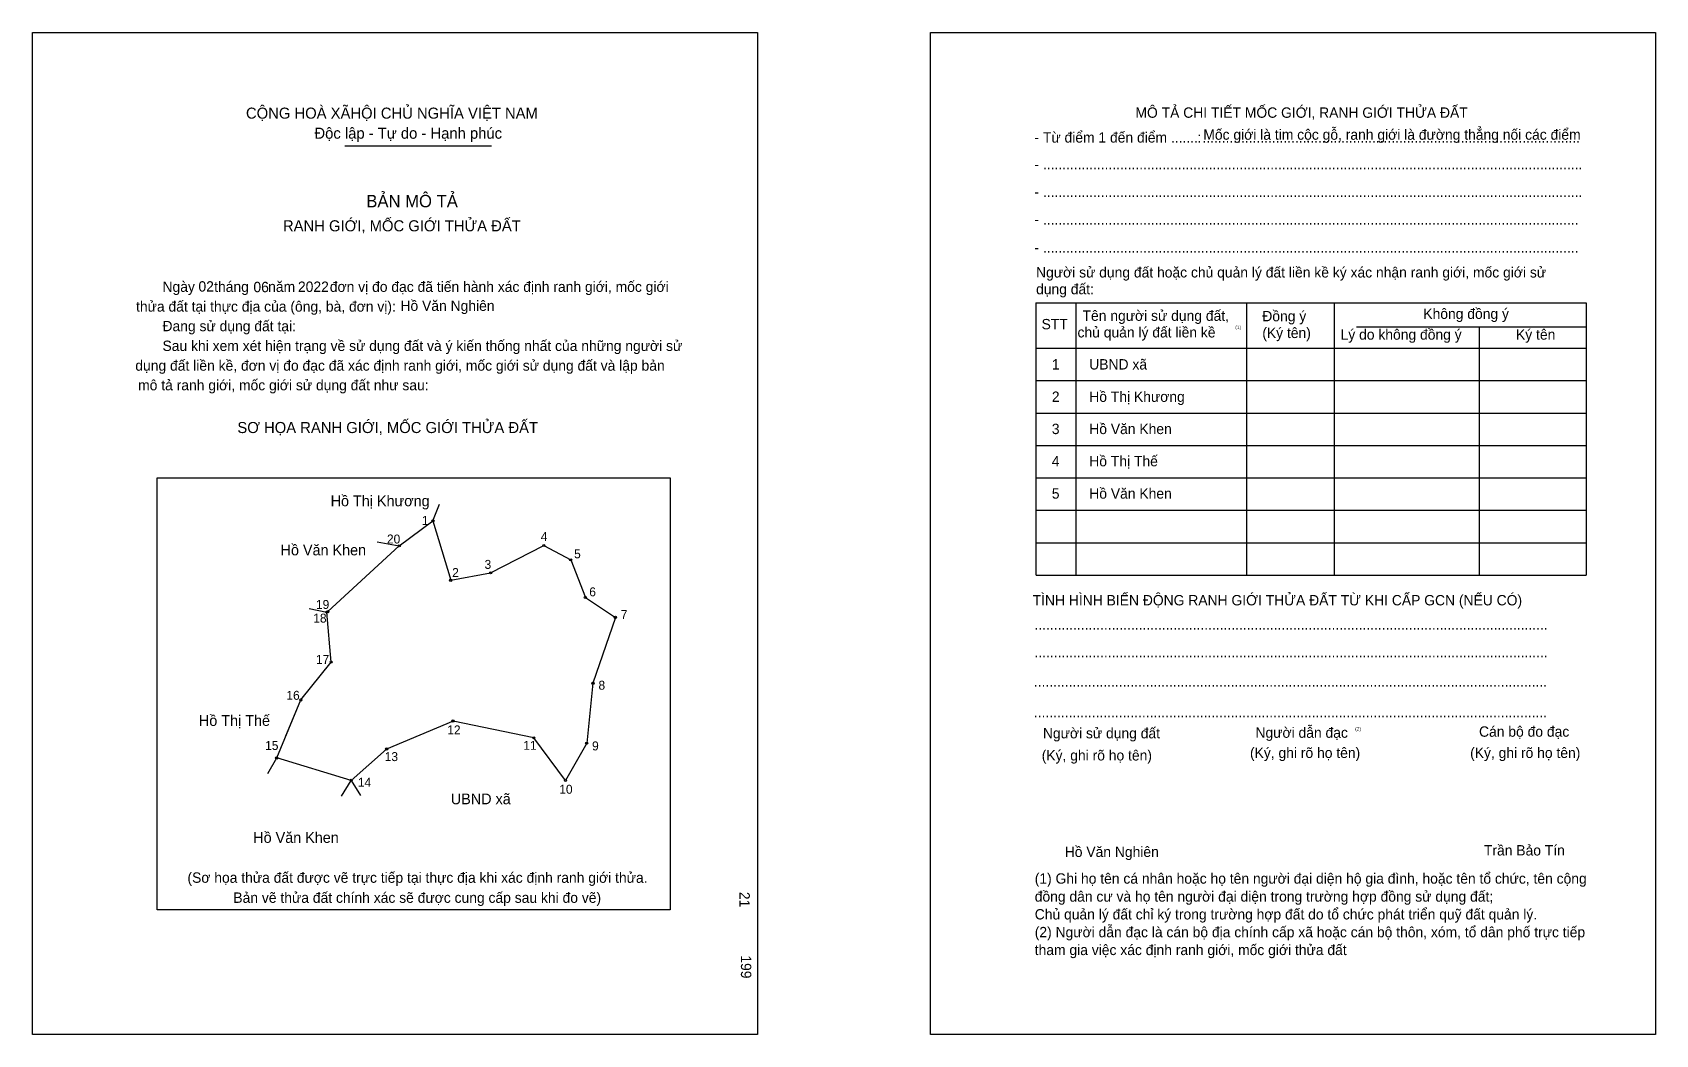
# Model space of a CAD drawing. Extents: x 547077 to 548170, y 1825804 to 1826479.
import ezdxf

# ---------------------------------------------------------------- set-up
doc = ezdxf.new("R2010")
doc.units = 0
for name, color, linetype in [('bmtKhungInTrang1', 7, 'Continuous'), ('bmtKhungInTrang2', 7, 'Continuous'), ('bmtNoiDung', 7, 'Continuous'), ('bmtTemplate', 7, 'Continuous'), ('CanhThua', 7, 'Continuous'), ('MocDinhThua', 7, 'Continuous'), ('RauThua', 7, 'Continuous'), ('SoHieuDinhThua', 7, 'Continuous'), ('TenChuLanCan', 7, 'Continuous')]:
    doc.layers.add(name, color=color, linetype=linetype)

msp = doc.modelspace()

# ---------------------------------------------------------------- linework, layer by layer
at = {"layer": 'bmtKhungInTrang1'}
msp.add_lwpolyline([(547077, 1826479.3), (547565.1, 1826479.3), (547565.1, 1825804.2), (547077, 1825804.2)], close=True, dxfattribs=at)
at = {"layer": 'bmtKhungInTrang2'}
msp.add_lwpolyline([(547681.5, 1826479.3), (548169.6, 1826479.3), (548169.6, 1825804.2), (547681.5, 1825804.2)], close=True, dxfattribs=at)
at = {"layer": 'bmtTemplate'}
for p, q in [((547287.3, 1826402.8), (547386, 1826402.8)), ((547779.4, 1826297.2), (547779.4, 1826113.7)), ((547894.2, 1826297.2), (547894.2, 1826113.7)), ((547953.3, 1826297.4), (547953.3, 1826113.7)), ((548122.9, 1826297.2), (548122.9, 1826113.7)), ((547968.3, 1826281), (548122.9, 1826281)), ((547752.6, 1826266.6), (548122.9, 1826266.6)), ((547752.6, 1826244.8), (548122.9, 1826244.8)), ((547752.6, 1826222.9), (548122.9, 1826222.9)), ((547752.6, 1826201.1), (548122.9, 1826201.1)), ((547752.6, 1826179.2), (548122.9, 1826179.2)), ((547752.6, 1826157.4), (548122.9, 1826157.4)), ((547752.6, 1826135.5), (548122.9, 1826135.5)), ((547752.6, 1826113.7), (548122.9, 1826113.7))]:
    msp.add_line(p, q, dxfattribs=at)
for points in [[(547752.4, 1826297.2), (548122.9, 1826297.2)], [(547752.4, 1826297.2), (547752.4, 1826113.7)], [(548050.8, 1826280.8), (548050.8, 1826113.7)]]:
    msp.add_lwpolyline(points, dxfattribs=at)
msp.add_lwpolyline([(547160.9, 1825888.2), (547160.9, 1826179.2), (547506.3, 1826179.2), (547506.3, 1825888.2)], close=True, dxfattribs=at)
at = {"layer": 'CanhThua'}
for p, q in [((547323.9, 1826133.4), (547346.6, 1826150.3)), ((547346.6, 1826150.3), (547358.5, 1826110.2)), ((547275.8, 1826089.1), (547323.9, 1826133.4)), ((547385.4, 1826115.2), (547421.2, 1826133.6)), ((547421.2, 1826133.6), (547439.3, 1826124)), ((547439.3, 1826124), (547449.2, 1826098.6)), ((547358.5, 1826110.2), (547385.4, 1826115.2)), ((547449.2, 1826098.6), (547469.4, 1826085.2)), ((547275.1, 1826088.7), (547275.8, 1826089.1)), ((547278, 1826055.1), (547275.1, 1826088.7)), ((547469.4, 1826085.2), (547454.3, 1826040.8)), ((547257.6, 1826029.6), (547278, 1826055.1)), ((547454.3, 1826040.8), (547450.1, 1826000.5)), ((547241.4, 1825990.5), (547257.6, 1826029.6)), ((547360.1, 1826015.4), (547315.4, 1825996.5)), ((547414.5, 1826004.1), (547360.1, 1826015.4)), ((547435.8, 1825975.4), (547414.5, 1826004.1)), ((547315.4, 1825996.5), (547291.5, 1825975.4)), ((547450.1, 1826000.5), (547435.8, 1825975.4)), ((547291.5, 1825975.4), (547241.4, 1825990.5))]:
    msp.add_line(p, q, dxfattribs=at)
at = {"layer": 'MocDinhThua'}
for centre in [(547346.6, 1826150.3), (547323.9, 1826133.4), (547421.2, 1826133.6), (547439.3, 1826124), (547385.4, 1826115.2), (547358.5, 1826110.2), (547449.2, 1826098.6), (547275.1, 1826088.7), (547275.8, 1826089.1), (547469.4, 1826085.2), (547278, 1826055.1), (547454.3, 1826040.8), (547257.6, 1826029.6), (547360.1, 1826015.4), (547414.5, 1826004.1), (547315.4, 1825996.5), (547450.1, 1826000.5), (547241.4, 1825990.5), (547291.5, 1825975.4), (547435.8, 1825975.4)]:
    msp.add_circle(centre, 0.724, dxfattribs=at)
at = {"layer": 'RauThua'}
for p, q in [((547346.6, 1826150.3), (547350.9, 1826161.6)), ((547309.1, 1826136.1), (547323.9, 1826133.4)), ((547263.3, 1826091.2), (547275.1, 1826088.7)), ((547247.6, 1826005.5), (547257.6, 1826029.6)), ((547235.4, 1825980.1), (547241.4, 1825990.5)), ((547285.1, 1825964.7), (547291.5, 1825975.4)), ((547291.5, 1825975.4), (547297.9, 1825965.3))]:
    msp.add_line(p, q, dxfattribs=at)

# ---------------------------------------------------------------- texts
at = {"layer": 'bmtNoiDung'}
for s, height, p in [('02', 6.98, (547188.7, 1826304.7)), ('06', 6.98, (547225.7, 1826304.3)), ('2022', 6.98, (547255.7, 1826304.5)), ('Hồ Văn Nghiên', 6.984, (547324.7, 1826291.7)), ('1', 6.98, (547763.2, 1826252.2)), ('UBND xã ', 6.98, (547788.4, 1826252.2)), ('2', 6.98, (547763.2, 1826230.4)), ('Hồ Thị Khương ', 6.984, (547788.4, 1826230.4)), ('3', 6.98, (547763.2, 1826208.7)), ('Hồ Văn Khen ', 6.984, (547788.4, 1826208.7)), ('4', 6.98, (547763.2, 1826187)), ('Hồ Thị Thế ', 6.984, (547788.4, 1826187)), ('5', 6.98, (547763.2, 1826165.2)), ('Hồ Văn Khen ', 6.984, (547788.4, 1826165.2)), ('Hồ Văn Nghiên', 6.984, (547771.9, 1825923.8))]:
    msp.add_text(s, height=height, dxfattribs=at).set_placement(p)
for s, p in [('21', (547552.9, 1825900.3)), ('199', (547553.9, 1825857.5))]:
    msp.add_text(s, height=6.98, rotation=270, dxfattribs=at).set_placement(p)
at = {"layer": 'bmtTemplate'}
for s, height, p in [('CỘNG HOÀ XÃHỘI CHỦ NGHĨA VIỆT NAM', 7.45, (547220.7, 1826421.2)), ('MÔ TẢ CHI TIẾT MỐC GIỚI, RANH GIỚI THỬA ĐẤT', 6.982, (547819.5, 1826421.8)), ('Độc lập - Tự do - Hạnh phúc', 7.45, (547266.8, 1826407.7)), ('- Từ điểm 1 đến điểm .......', 6.982, (547751.5, 1826405.1)), (':', 6.98, (547861.1, 1826405.1)), ('Mốc giới là tim cộc gỗ, ranh giới là đường thẳng nối các điểm', 6.982, (547865.2, 1826407)), ('..................................................................................................', 6.982, (547864.6, 1826405.1)), ('- ............................................................................................................................................', 6.9816, (547751.5, 1826387)), ('BẢN MÔ TẢ', 8.38, (547301.7, 1826361.5)), ('- ............................................................................................................................................', 6.9816, (547751.5, 1826368.4)), ('RANH GIỚI, MỐC GIỚI THỬA ĐẤT', 7.45, (547245.6, 1826345.3)), ('- ...........................................................................................................................................', 6.9816, (547751.5, 1826349.9)), ('- ...........................................................................................................................................', 6.9816, (547751.5, 1826330.9)), ('Người sử dụng đất hoặc chủ quản lý đất liền kề ký xác nhận ranh giới, mốc giới sử', 6.982, (547752.6, 1826314.2)), ('Ngày     tháng     năm         đơn vị đo đạc đã tiến hành xác định ranh giới, mốc giới ', 6.984, (547164.5, 1826304.5)), ('dụng đất:', 6.98, (547752.6, 1826302.9)), ('thửa đất tại thực địa của (ông, bà, đơn vị):', 6.984, (547146.7, 1826291.2)), ('Tên người sử dụng đất,', 6.982, (547783.9, 1826285)), ('Đồng ý', 6.98, (547904.9, 1826284.7)), ('Không đồng ý', 6.982, (548013.3, 1826286.3)), ('Đang sử dụng đất tại:', 6.984, (547164.5, 1826278)), ('STT', 6.98, (547756.3, 1826279.3)), ('chủ quản lý đất liền kề', 6.982, (547780.5, 1826273.8)), ('(1)', 2.33, (547886.7, 1826279.5)), ('(Ký tên)', 6.98, (547904.9, 1826273.4)), ('Lý do không đồng ý', 6.982, (547957.6, 1826272.3)), ('Ký tên', 6.98, (548075.7, 1826272.3)), ('Sau khi xem xét hiện trạng về sử dụng đất và ý kiến thống nhất của những người sử ', 6.984, (547164.5, 1826264.7)), ('dụng đất liền kề, đơn vị đo đạc đã xác định ranh giới, mốc giới sử dụng đất và lập bản', 6.984, (547146.2, 1826251.4)), ('mô tả ranh giới, mốc giới sử dụng đất như sau:', 6.984, (547148.1, 1826238.2)), ('SƠ HỌA RANH GIỚI, MỐC GIỚI THỬA ĐẤT', 7.45, (547214.9, 1826209.4)), ('TÌNH HÌNH BIẾN ĐỘNG RANH GIỚI THỬA ĐẤT TỪ KHI CẤP GCN (NẾU CÓ)', 6.982, (547750.3, 1826093.3)), ('.....................................................................................................................................', 6.9921, (547751.5, 1826076.9)), ('.....................................................................................................................................', 6.9921, (547751.5, 1826058.3)), ('.....................................................................................................................................', 6.9921, (547751.1, 1826038.6)), ('.....................................................................................................................................', 6.9921, (547751.1, 1826017.9)), ('Người sử dụng đất', 6.982, (547757.2, 1826003.7)), ('Người dẫn đạc', 6.982, (547900.3, 1826004.1)), ('(2)', 2.33, (547967.4, 1826008.9)), ('Cán bộ đo đạc', 6.982, (548050.8, 1826004.8)), ('(Ký, ghi rõ họ tên)', 6.982, (547756.4, 1825988.8)), ('(Ký, ghi rõ họ tên)', 6.982, (547896.6, 1825990.5)), ('(Ký, ghi rõ họ tên)', 6.982, (548044.8, 1825990.5)), ('Trần Bảo Tín', 6.982, (548054.1, 1825924.8)), ('(Sơ họa thửa đất được vẽ trực tiếp tại thực địa khi xác định ranh giới thửa.', 6.984, (547181.3, 1825906.4)), ('(1) Ghi họ tên cá nhân hoặc họ tên người đại diện hộ gia đình, hoặc tên tổ chức, tên cộng', 6.982, (547751.7, 1825905.8)), ('Bản vẽ thửa đất chính xác sẽ được cung cấp sau khi đo vẽ)', 6.984, (547212.2, 1825892.9)), ('đồng dân cư và họ tên người đại diện trong trường hợp đồng sử dụng đất;', 6.982, (547751.7, 1825893.7)), ('Chủ quản lý đất chỉ ký trong trường hợp đất do tổ chức phát triển quỹ đất quản lý.', 6.982, (547751.7, 1825881.7)), ('(2) Người dẫn đạc là cán bộ địa chính cấp xã hoặc cán bộ thôn, xóm, tổ dân phố trực tiếp', 6.982, (547751.7, 1825869.7)), ('tham gia việc xác định ranh giới, mốc giới thửa đất', 6.982, (547751.7, 1825857.7))]:
    msp.add_text(s, height=height, dxfattribs=at).set_placement(p)
at = {"layer": 'SoHieuDinhThua'}
for s, p in [('1', (547339.1, 1826147.5)), ('20', (547315.6, 1826135)), ('4', (547419.1, 1826136.6)), ('3', (547381.3, 1826117.9)), ('5', (547441.6, 1826125)), ('2', (547359.5, 1826112.4)), ('6', (547451.8, 1826099.4)), ('19', (547267.8, 1826090.9)), ('18', (547266, 1826081.7)), ('7', (547473, 1826084.1)), ('17', (547267.8, 1826053.9)), ('8', (547458, 1826036.5)), ('16', (547247.9, 1826029.7)), ('12', (547356.2, 1826006.4)), ('15', (547233.6, 1825995.9)), ('13', (547314.1, 1825988.4)), ('11', (547407.4, 1825996)), ('9', (547453.7, 1825995.6)), ('14', (547296, 1825971.1)), ('10', (547431.6, 1825966.4))]:
    msp.add_text(s, height=6.03, dxfattribs=at).set_placement(p)
at = {"layer": 'TenChuLanCan'}
for s, height, p in [('Hồ Thị Khương', 7.236, (547277.7, 1826160.1)), ('Hồ Văn Khen', 7.236, (547244, 1826127)), ('Hồ Thị Thế', 7.24, (547189, 1826012.1)), ('UBND xã', 7.24, (547358.6, 1825959.3)), ('Hồ Văn Khen', 7.236, (547225.6, 1825933.3))]:
    msp.add_text(s, height=height, dxfattribs=at).set_placement(p)

doc.saveas('drawing.dxf')
